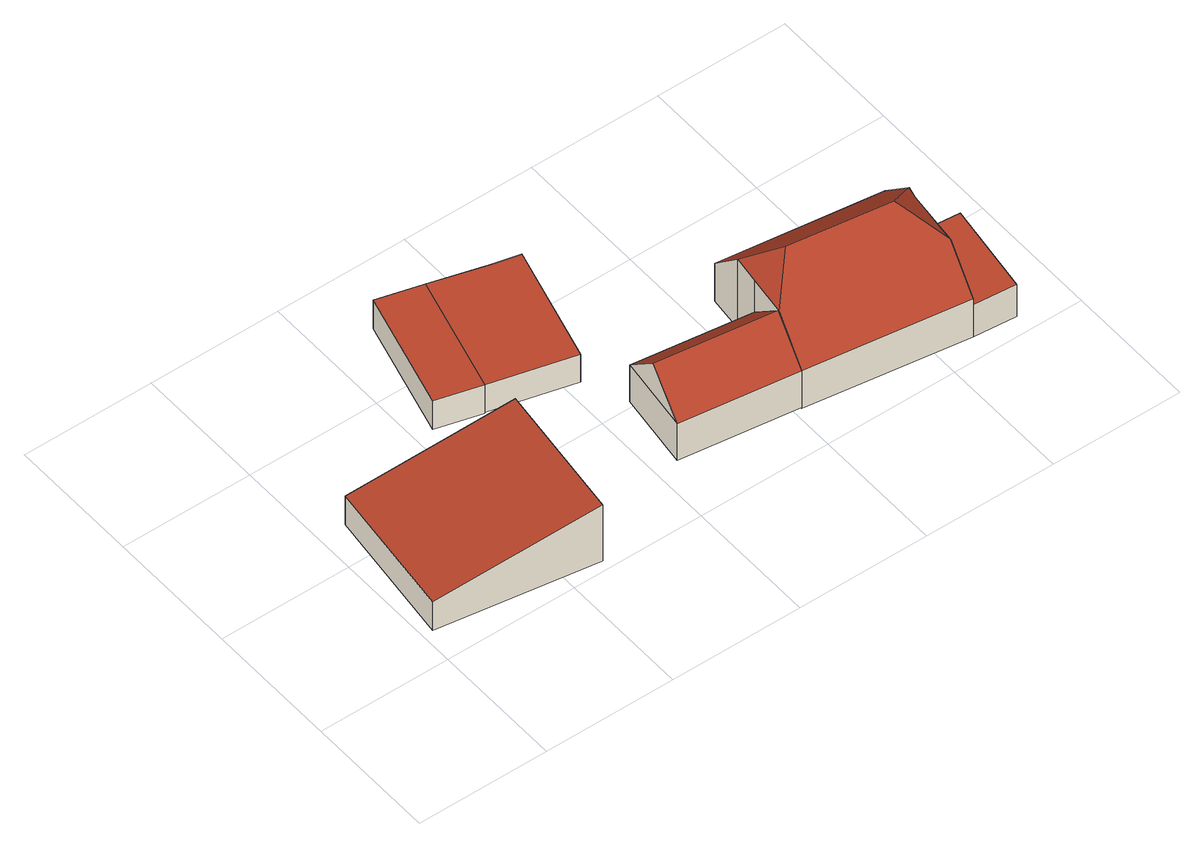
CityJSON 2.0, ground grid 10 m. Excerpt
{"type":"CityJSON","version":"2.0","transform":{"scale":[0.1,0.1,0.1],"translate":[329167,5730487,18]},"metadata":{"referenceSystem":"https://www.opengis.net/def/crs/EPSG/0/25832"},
"CityObjects":{
"building1":{"type":"Building","attributes":{"Geometrietyp2DReferenz":"3000","Gemeindeschluessel":"05170048","function":"31001_2720","roofType":"2100","measuredHeight":5.09},"address":[{"country":"Germany","locality":"Wesel","thoroughfareNumber":"20","thoroughfareName":"Böckersche Straße"}],"geometry":[{"type":"Solid","lod":"2","boundaries":[[[[0,1,2,3]],[[4,5,1,0]],[[6,7,5,4]],[[8,9,7,6]],[[3,2,9,8]],[[6,4,0,3,8]],[[1,5,7,9,2]]]],"semantics":{"surfaces":[{"type":"WallSurface"},{"type":"RoofSurface"},{"type":"GroundSurface"}],"values":[[0,0,0,0,0,1,2]]}}]},
"building2":{"type":"Building","attributes":{"Geometrietyp2DReferenz":"3000","Gemeindeschluessel":"05170048","function":"31001_2720","roofType":"1000","measuredHeight":2.63},"address":[{"country":"Germany","locality":"Wesel","thoroughfareNumber":"20","thoroughfareName":"Böckersche Straße"}],"geometry":[{"type":"Solid","lod":"2","boundaries":[[[[10,11,12,13]],[[14,15,11,10]],[[16,17,15,14]],[[13,12,17,16]],[[14,10,13,16]],[[11,15,17,12]]]],"semantics":{"surfaces":[{"type":"WallSurface"},{"type":"RoofSurface"},{"type":"GroundSurface"}],"values":[[0,0,0,0,1,2]]}}]},
"building3":{"type":"Building","attributes":{"Geometrietyp2DReferenz":"3000","Gemeindeschluessel":"05170048","function":"31001_2720","roofType":"1000","measuredHeight":2.56},"address":[{"country":"Germany","locality":"Wesel","thoroughfareNumber":"20","thoroughfareName":"Böckersche Straße"}],"geometry":[{"type":"Solid","lod":"2","boundaries":[[[[18,19,20,14]],[[21,22,19,18]],[[23,24,22,21]],[[16,25,24,23]],[[14,20,25,16]],[[23,21,18,14,16]],[[19,22,24,25,20]]]],"semantics":{"surfaces":[{"type":"WallSurface"},{"type":"RoofSurface"},{"type":"GroundSurface"}],"values":[[0,0,0,0,0,1,2]]}}]},
"building4":{"type":"Building","attributes":{"Geometrietyp2DReferenz":"3000","Gemeindeschluessel":"05170048","function":"31001_2720","roofType":"3100","measuredHeight":6.11},"address":[{"country":"Germany","locality":"Wesel","thoroughfareNumber":"20","thoroughfareName":"Böckersche Straße"}],"geometry":[{"type":"Solid","lod":"2","boundaries":[[[[26,27,28,29]],[[30,31,27,26]],[[32,33,31,30]],[[29,28,33,32]],[[26,34,30]],[[32,35,29]],[[29,35,34,26]],[[30,34,35,32]],[[27,31,33,28]]]],"semantics":{"surfaces":[{"type":"WallSurface"},{"type":"RoofSurface"},{"type":"GroundSurface"}],"values":[[0,0,0,0,0,0,1,1,2]]}}]},
"building5":{"type":"Building","attributes":{"name":"Straitmannskath","Geometrietyp2DReferenz":"3000","Gemeindeschluessel":"05170048","function":"31001_1210","roofType":"3300","measuredHeight":8.74},"address":[{"country":"Germany","locality":"Wesel","thoroughfareNumber":"20","thoroughfareName":"Böckersche Straße"}],"geometry":[{"type":"Solid","lod":"2","boundaries":[[[[36,37,38,30]],[[39,40,37,36]],[[41,42,40,39]],[[43,44,42,41]],[[45,46,44,43]],[[47,48,46,45]],[[49,50,48,47]],[[51,52,50,49]],[[53,54,52,51]],[[30,38,54,53]],[[55,36,30,53,51,56]],[[51,49,47,56]],[[56,47,45,43,41,55]],[[41,39,36,55]],[[37,40,42,44,46,48,50,52,54,38]]]],"semantics":{"surfaces":[{"type":"WallSurface"},{"type":"RoofSurface"},{"type":"GroundSurface"}],"values":[[0,0,0,0,0,0,0,0,0,0,1,1,1,1,2]]}}]},
"building6":{"type":"Building","attributes":{"Geometrietyp2DReferenz":"3000","Gemeindeschluessel":"05170048","function":"31001_1210","roofType":"1000","measuredHeight":2.89},"address":[{"country":"Germany","locality":"Wesel","thoroughfareNumber":"20","thoroughfareName":"Böckersche Straße"}],"geometry":[{"type":"Solid","lod":"2","boundaries":[[[[57,58,50,59]],[[60,61,58,57]],[[62,54,61,60]],[[59,50,54,62]],[[60,57,59,62]],[[58,61,54,50]]]],"semantics":{"surfaces":[{"type":"WallSurface"},{"type":"RoofSurface"},{"type":"GroundSurface"}],"values":[[0,0,0,0,1,2]]}}]}
},
"vertices":[
[21,130,29],[21,130,3],[8,25,3],[8,25,29],[101,118,46],[101,118,3],[141,112,54],[141,112,3],[128,7,54],[128,7,3],
[135,248,34],[135,248,8],[111,157,8],[111,157,34],[169,239,34],[169,239,8],[145,148,34],[145,148,8],
[211,227,34],[211,227,9],[169,239,9],[232,222,34],[232,222,9],[208,132,34],[208,132,9],[145,148,9],
[311,88,42],[311,88,9],[222,100,9],[222,100,42],[303,30,42],[303,30,9],[214,42,42],[214,42,9],[307,59,70],[218,71,70],
[307,58,70],[307,58,8],[303,30,8],[311,88,70],[311,88,8],[314,109,70],[314,109,8],[317,136,42],[317,136,8],[439,120,42],[439,120,8],[436,92,70],[436,92,8],[434,83,70],[434,83,8],[429,41,70],[429,41,8],[425,13,42],[425,13,8],[330,81,95],[407,70,95],
[467,80,37],[467,80,8],[434,83,37],[457,10,37],[457,10,8],[425,13,37]
]}
